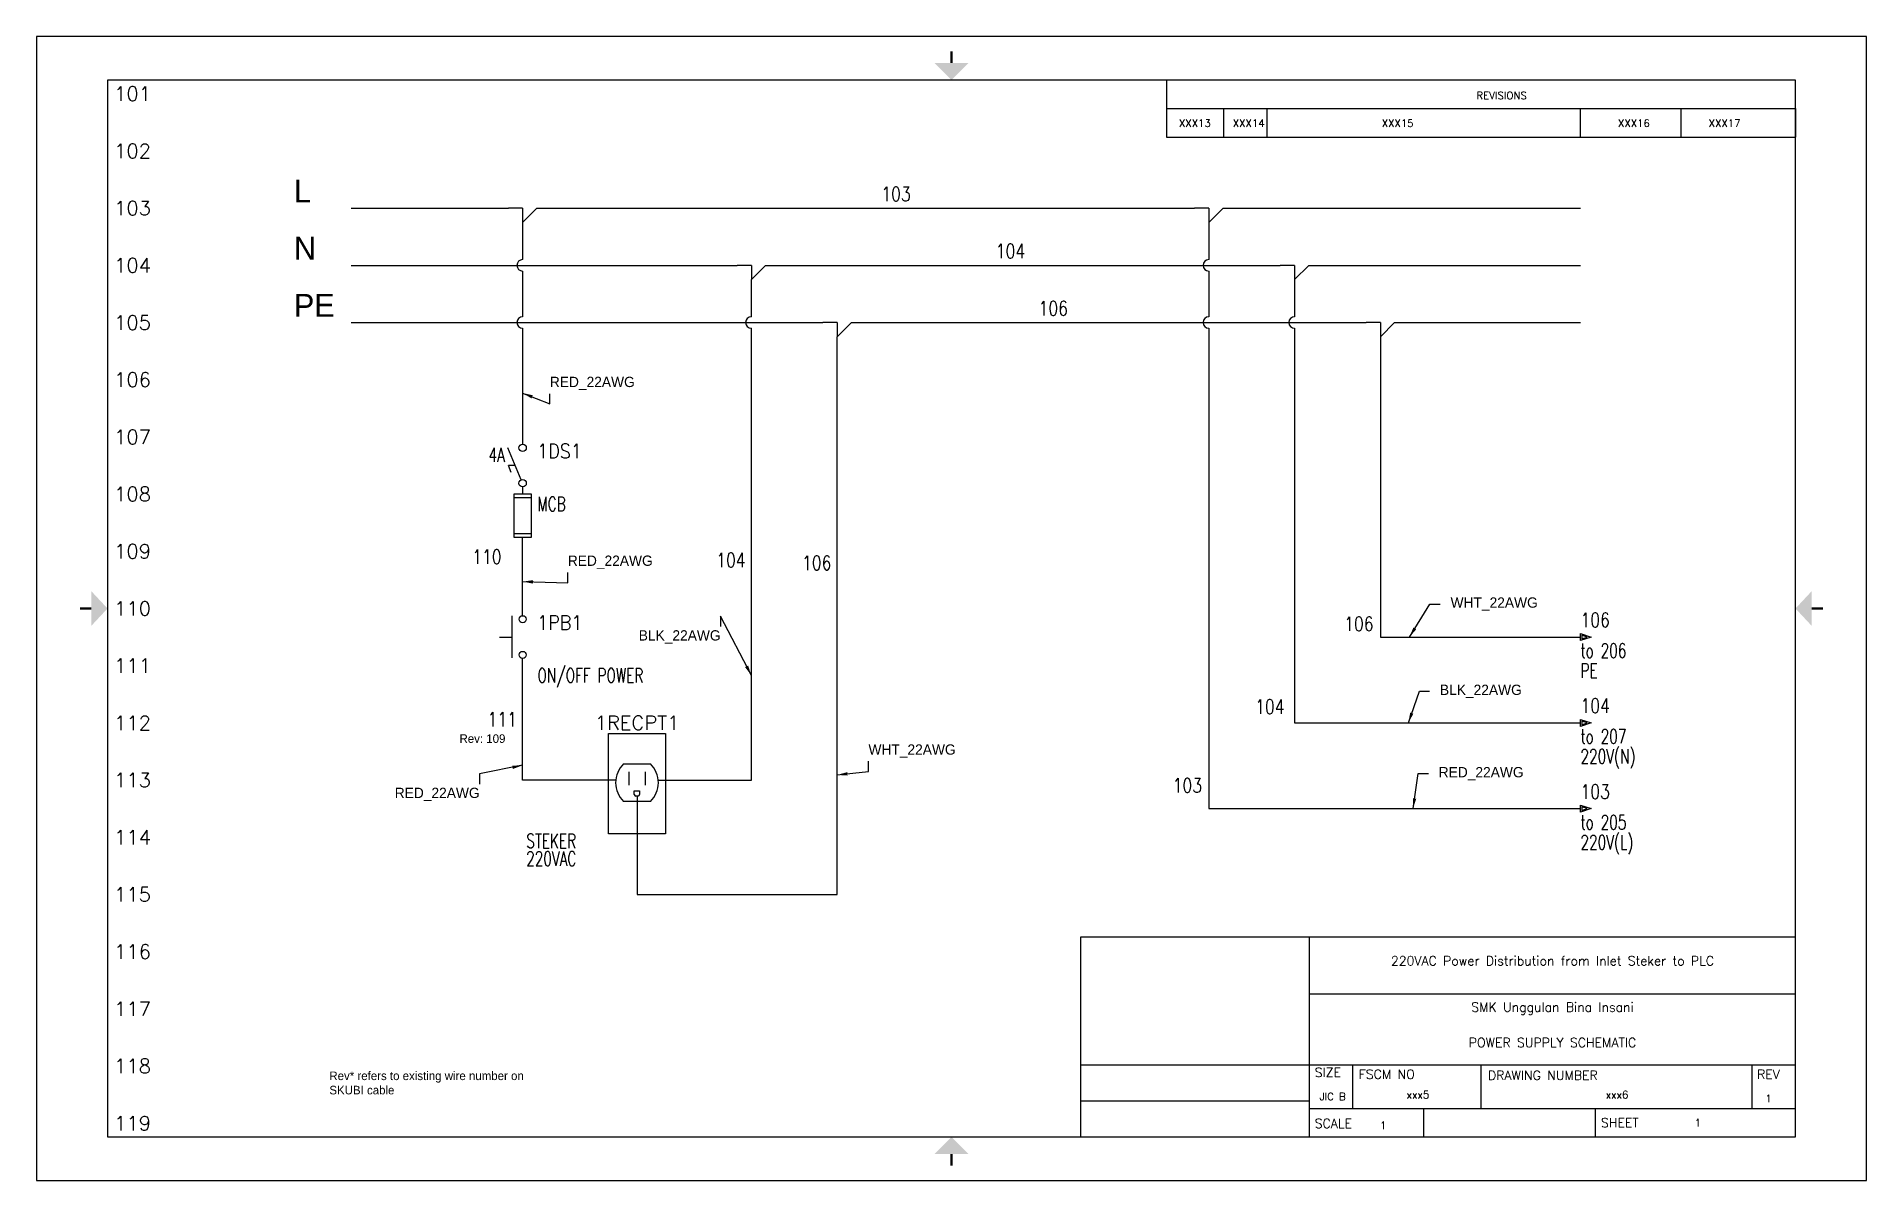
# Model space of a CAD drawing. Extents: x 0 to 16, y 0 to 10.
import ezdxf
from ezdxf.enums import TextEntityAlignment as Align

# ---------------------------------------------------------------- set-up
doc = ezdxf.new("R2010")
doc.units = 0
doc.header["$MEASUREMENT"] = 0
for name, color, linetype in [('BLK_22AWG', 7, 'Continuous'), ('DESC', 1, 'Continuous'), ('MISC', 2, 'Continuous'), ('POS', 3, 'Continuous'), ('RED_22AWG', 7, 'Continuous'), ('SYMS', 7, 'Continuous'), ('TAGS', 51, 'Continuous'), ('TB_LABELS', 1, 'Continuous'), ('Title Block', 7, 'Continuous'), ('Viewport', 7, 'Continuous'), ('WHT_22AWG', 7, 'Continuous'), ('WIRECOPY', 84, 'Continuous'), ('WIRENO', 70, 'Continuous'), ('WIREREF', 61, 'Continuous'), ('XREF', 7, 'Continuous')]:
    doc.layers.add(name, color=color, linetype=linetype)
doc.styles.add('Roman', font='romans')
doc.styles.add('WD', font='romans.shx')
doc.dimstyles.get("Standard").update_dxf_attribs({"dimtxt": 0.18, "dimasz": 0.18, "dimexe": 0.18, "dimexo": 0.0625, "dimgap": 0.09, "dimtad": 0, "dimtih": 1, "dimtoh": 1, "dimdec": 4, "dimzin": 0, "dimdsep": 46, "dimtxsty": 'Standard', "dimcen": 0.09, "dimadec": 0, "dimazin": 0, "dimtfac": 1, "dimtdec": 4, "dimtofl": 0, "dimtmove": 0, "dimatfit": 3, "dimfxl": 1, "dimtolj": 1, "dimtzin": 0, "dimarcsym": 0})

# ---------------------------------------------------------------- blocks, each defined once
blk = doc.blocks.new('ANSI_border_B')
at = {"layer": 'Title Block'}
for p, q in [((0, 10), (0, 0)), ((16, 10), (0, 10)), ((16, 0), (16, 10)), ((0.62, 9.62), (0.62, 0.38)), ((15.38, 9.62), (0.62, 9.62)), ((9.88, 9.62), (9.88, 9.37)), ((15.38, 0.38), (15.38, 9.62)), ((9.88, 9.37), (15.38, 9.37)), ((0.62, 0.38), (15.38, 0.38)), ((0, 0), (16, 0))]:
    blk.add_line(p, q, dxfattribs=at)
at = {"layer": 'Title Block', "const_width": 0.02}
for points in [[(8, 9.87), (8, 9.77)], [(0.38, 5), (0.48, 5)], [(15.62, 5), (15.52, 5)], [(8, 0.13), (8, 0.23)]]:
    blk.add_lwpolyline(points, dxfattribs=at)
at = {"layer": 'Title Block'}
for points in [[(7.85, 9.77), (8.15, 9.77), (8, 9.62)], [(0.48, 4.85), (0.48, 5.15), (0.62, 5)], [(15.52, 4.85), (15.52, 5.15), (15.38, 5)], [(7.85, 0.23), (8.15, 0.23), (8, 0.38)]]:
    blk.add_solid(points, dxfattribs=at)
at = {"layer": 'Title Block', "style": 'Roman'}
blk.add_text('REVISIONS', height=0.065, dxfattribs=at).set_placement((12.5902, 9.4525))
blk = doc.blocks.new('ANSI_REVblock_B')
blk.add_line((0, 0), (0, -0.25))
at = {"layer": 'Title Block'}
for p, q in [((-5.5, 0), (-5.5, -0.25)), ((-5.5, 0), (0, 0)), ((-5, -0.25), (-5, 0)), ((-4.62, -0.25), (-4.62, 0)), ((-1.88, -0.25), (-1.88, 0)), ((-1, -0.25), (-1, 0)), ((-5.5, -0.25), (0, -0.25))]:
    blk.add_line(p, q, dxfattribs=at)
at = {"style": 'WD'}
for tag, p in [('ZONE', (-5.391, -0.16)), ('REV', (-4.92, -0.16)), ('DESCRIPTION', (-3.618, -0.16)), ('DATE', (-1.552, -0.16)), ('APPROVED', (-0.759, -0.16))]:
    blk.add_attdef(tag, p, '', height=0.065, dxfattribs=at)
at = {"style": 'WD', "flags": 1}
blk.add_attdef('WD_TB', (-4.505, -0.154), '', height=0.03, dxfattribs=at)
blk = doc.blocks.new('ANSI_tblock_desc_B')
for p, q in [((0, 0), (0, 1.75)), ((-6.25, 0), (0, 0))]:
    blk.add_line(p, q)
at = {"layer": 'Title Block'}
for p, q in [((-6.25, 0), (-6.25, 1.75)), ((-6.25, 1.75), (0, 1.75)), ((-4.25, 0), (-4.25, 1.75)), ((-4.25, 1.25), (0, 1.25)), ((-6.25, 0.63), (0, 0.63)), ((-3.87, 0.25), (-3.87, 0.63)), ((-2.75, 0.25), (-2.75, 0.63)), ((-0.38, 0.25), (-0.38, 0.63)), ((-6.25, 0.315), (-4.25, 0.315)), ((-4.25, 0.25), (0, 0.25)), ((-3.25, 0), (-3.25, 0.25)), ((-1.75, 0), (-1.75, 0.25))]:
    blk.add_line(p, q, dxfattribs=at)
at = {"color": 0, "style": 'Roman', "flags": 8}
for tag, p in [('FNAME', (-15.442, 4.043)), ('REVDATE', (-15.442, 1.789)), ('USER', (-15.442, -0.38))]:
    blk.add_attdef(tag, p, '', height=0.15, rotation=90, dxfattribs=at)
at = {"style": 'WD'}
for tag, p in [('PROJDESC', (-2.125, 1.5)), ('TITLE1', (-2.125, 1.095)), ('TITLE2', (-2.125, 0.785))]:
    blk.add_attdef(tag, text='', height=0.08, dxfattribs=at).set_placement(p, align=Align.CENTER)
for tag, p in [('SIZE', (-4.162, 0.32)), ('FSCM_NO', (-3.4, 0.337)), ('DWG_NO', (-1.659, 0.337)), ('REV', (-0.265, 0.303)), ('SCALE', (-3.634, 0.069)), ('SHEET', (-0.883, 0.092))]:
    blk.add_attdef(tag, p, '', height=0.065, dxfattribs=at)
at = {"style": 'WD', "flags": 1}
blk.add_attdef('WD_TB', (-5.57, 0.177), '', height=0.086, dxfattribs=at)
at = {"layer": 'TB_LABELS', "style": 'WD'}
for s, p in [('SIZE', (-4.204, 0.604)), ('FSCM NO', (-3.819, 0.588)), ('DRAWING NUMBER', (-2.689, 0.579)), ('REV', (-0.336, 0.588)), ('SHEET', (-1.701, 0.164)), ('SCALE', (-4.204, 0.158))]:
    blk.add_text(s, height=0.08, dxfattribs=at).set_placement(p, align=Align.TOP_LEFT)
blk = doc.blocks.new('WD_MLRH')
at = {"style": 'WD'}
blk.add_attdef('RUNGFIRST', text='', height=0.125, dxfattribs=at).set_placement((-0.25, 0), align=Align.MIDDLE_RIGHT)
at = {"style": 'WD', "flags": 1}
for tag, p in [('RUNGHORV', (-0.25, -0.127)), ('RUNGINC', (-0.25, -0.163)), ('WIREMODE', (-0.25, -0.281)), ('RUNGDIST', (-0.25, -0.2)), ('RUNGCNT', (-0.25, -0.237)), ('WIREFMT', (-0.25, -0.321)), ('WIRE-START', (-0.25, -0.356)), ('WIRE-GSUF', (-0.25, -0.396)), ('PH3SPACE', (-0.25, -0.437))]:
    blk.add_attdef(tag, text='', height=0.025, dxfattribs=at).set_placement(p, align=Align.RIGHT)
blk = doc.blocks.new('VDS11F')
for p, q in [((-0.013, -0.126), (-0.13, 0.156)), ((-0.065, 0), (-0.125, 0)), ((-0.099, -0.062), (-0.125, 0)), ((0.078, -0.25), (-0.078, -0.25)), ((-0.078, -0.25), (-0.078, -0.625)), ((-0.078, -0.281), (0.078, -0.281)), ((0, -0.188), (0, -0.25)), ((0.078, -0.625), (0.078, -0.25)), ((-0.078, -0.594), (0.078, -0.594)), ((-0.078, -0.625), (0.078, -0.625))]:
    blk.add_line(p, q)
for centre in [(0, 0.155), (0, -0.155)]:
    blk.add_circle(centre, 0.0322)
at = {"style": 'WD'}
for tag, p, width in [('INST', (0.127, 0.39), 0.7), ('LOC', (0.127, 0.221), 0.7), ('TAG1', (0.127, 0.064), 0.9), ('XREF', (0.129, -0.09), 0.7), ('DESC1', (0.129, -0.242), 0.7), ('DESC2', (0.129, -0.398), 0.7)]:
    blk.add_attdef(tag, p, '', height=0.125, dxfattribs=dict(at, width=width))
at = {"linetype": 'Continuous', "style": 'WD'}
for tag, height, flags, p in [('TERM01', 0.125, 8, (-0.055, 0.207)), ('MFG', 0.01, 9, (-0.08, -0.088)), ('CAT', 0.01, 9, (-0.08, -0.073))]:
    blk.add_attdef(tag, text='', height=height, dxfattribs=dict(at, flags=flags)).set_placement(p, align=Align.RIGHT)
at = {"color": 7, "style": 'WD', "flags": 1}
for tag, p in [('X2TERM01', (0, 0.188)), ('X8TERM02', (0, -0.625))]:
    blk.add_attdef(tag, p, '', height=0.0125, dxfattribs=at)
at = {"style": 'WD', "width": 0.7}
blk.add_attdef('RATING1', text='', height=0.125, dxfattribs=at).set_placement((-0.156, 0.031), align=Align.RIGHT)
at = {"color": 7, "style": 'WD'}
for tag, p in [('X4LINK', (-0.203, 0)), ('X1LINK', (0, 0))]:
    blk.add_attdef(tag, p, '', height=0.01, dxfattribs=at)
at = {"linetype": 'Continuous', "style": 'WD', "flags": 9}
blk.add_attdef('ASSYCODE', text='', height=0.01, dxfattribs=at).set_placement((-0.095, -0.108), align=Align.CENTER)
at = {"style": 'WD', "flags": 9}
for tag, p in [('CONTACT', (-0.066, -0.131)), ('FAMILY', (-0.08, -0.036))]:
    blk.add_attdef(tag, text='', height=0.01, dxfattribs=at).set_placement(p, align=Align.RIGHT)
at = {"style": 'WD', "width": 0.7}
blk.add_attdef('RATING2', text='', height=0.125, rotation=90, dxfattribs=at).set_placement((0, -0.438), align=Align.MIDDLE)
at = {"linetype": 'Continuous', "style": 'WD', "flags": 8}
blk.add_attdef('TERM02', text='', height=0.125, dxfattribs=at).set_placement((-0.041, -0.651), align=Align.TOP_RIGHT)
blk = doc.blocks.new('HCN1RSGL')
for p, q in [((-0.25, 0.406), (0.25, 0.406)), ((-0.25, -0.469), (-0.25, 0.406)), ((0.25, 0.406), (0.25, -0.469)), ((0.117, 0.14), (-0.117, 0.14)), ((-0.071, 0.071), (-0.071, -0.046)), ((0.07, 0.071), (0.07, -0.046)), ((-0.024, -0.093), (0.023, -0.093)), ((-0.024, -0.125), (-0.024, -0.093)), ((0.008, -0.14), (-0.009, -0.14)), ((0.023, -0.093), (0.023, -0.125)), ((0.117, -0.187), (-0.117, -0.187)), ((0.25, -0.469), (-0.25, -0.469))]:
    blk.add_line(p, q)
for centre, radius, start, end in [((0.039, -0.023), 0.226, 133.6028, 226.3972), ((-0.039, -0.023), 0.226, 313.6028, 46.3972), ((-0.009, -0.125), 0.015, 180, 270), ((0.008, -0.125), 0.015, 270, 0)]:
    blk.add_arc(centre, radius, start, end)
at = {"style": 'WD'}
for tag, width, p in [('INST', 0.7, (0, 1.232)), ('LOC', 0.7, (0, 1.062)), ('DESC1', 0.7, (0, 0.906)), ('DESC2', 0.7, (0, 0.75)), ('RATING1', 0.9, (0, 0.594))]:
    blk.add_attdef(tag, text='', height=0.125, dxfattribs=dict(at, width=width)).set_placement(p, align=Align.CENTER)
blk.add_attdef('TAG1', text='', height=0.125, dxfattribs=at).set_placement((0, 0.438), align=Align.CENTER)
for tag, p, height, flags in [('FAMILY', (0.205, 0.152), 0.01, 9), ('X4TERM01', (-0.188, 0), 0.0125, 1), ('X1TERM02', (0.188, 0), 0.0125, 1), ('X8TERM03', (0, -0.14), 0.0125, 1)]:
    blk.add_attdef(tag, p, '', height=height, dxfattribs=dict(at, flags=flags))
at = {"linetype": 'Continuous', "style": 'WD', "flags": 9}
for tag, p in [('ASSYCODE', (0.23, 0.071)), ('MFG', (0.228, 0.089)), ('CAT', (0.23, 0.108))]:
    blk.add_attdef(tag, text='', height=0.01, dxfattribs=at).set_placement(p, align=Align.CENTER)
at = {"linetype": 'Continuous', "style": 'WD', "flags": 8}
blk.add_attdef('TERM01', text='', height=0.125, dxfattribs=at).set_placement((-0.281, -0.016), align=Align.TOP_RIGHT)
for tag, p in [('TERM02', (0.281, -0.016)), ('TERM03', (0.08, -0.243))]:
    blk.add_attdef(tag, text='', height=0.125, dxfattribs=at).set_placement(p, align=Align.TOP_LEFT)
blk = doc.blocks.new('HT0_184')
for p, q in [((0, 0), (-0.125, 0)), ((0, 0), (0, -0.125)), ((0, -0.125), (0.125, 0))]:
    blk.add_line(p, q)
at = {"style": 'WD', "flags": 1}
for tag, p in [('X4TERM01', (-0.125, 0)), ('X1TERM01', (0.125, 0)), ('X8TERM01', (0, -0.125)), ('WDWSEQ', (0.076, -0.063))]:
    blk.add_attdef(tag, p, '', height=0.02, dxfattribs=at)
blk = doc.blocks.new('WD_WNH')
at = {"linetype": 'Continuous', "style": 'WD', "width": 0.8}
blk.add_attdef('WIRENO', text='', height=0.125, dxfattribs=at).set_placement((0, 0.062), align=Align.CENTER)
at = {"style": 'WD', "flags": 1}
for tag, p in [('W01USER', (0, 0.078)), ('W02USER', (0, 0.07)), ('W03USER', (0, 0.062)), ('W04USER', (0, 0.055)), ('W05USER', (0, 0.047)), ('W06USER', (0, 0.039)), ('W07USER', (0, 0.031)), ('W08USER', (0, 0.023)), ('W09USER', (0, 0.016)), ('W10USER', (0, 0.008))]:
    blk.add_attdef(tag, text='', height=0.005, dxfattribs=at).set_placement(p, align=Align.CENTER)
blk = doc.blocks.new('WD_WNV')
at = {"linetype": 'Continuous', "style": 'WD', "width": 0.8}
blk.add_attdef('WIRENO', text='', height=0.125, dxfattribs=at).set_placement((-0.05, 0), align=Align.MIDDLE_RIGHT)
at = {"style": 'WD', "flags": 1}
for tag, p in [('W01USER', (-0.062, 0.094)), ('W02USER', (-0.062, 0.086)), ('W03USER', (-0.062, 0.078)), ('W04USER', (-0.062, 0.07)), ('W05USER', (-0.062, 0.062)), ('W06USER', (-0.062, 0.055)), ('W07USER', (-0.062, 0.047)), ('W08USER', (-0.062, 0.039)), ('W09USER', (-0.062, 0.031)), ('W10USER', (-0.062, 0.023))]:
    blk.add_attdef(tag, text='', height=0.005, dxfattribs=at).set_placement(p, align=Align.CENTER)
blk = doc.blocks.new('HA1S1')
for points in [[(0, 0), (0, 0.031), (0.094, 0), (0, -0.031), (0, 0)], [(0.011, 0.016), (0.011, -0.016), (0.058, 0), (0.011, 0.016)]]:
    blk.add_lwpolyline(points)
at = {"style": 'WD', "width": 0.8, "flags": 8}
blk.add_attdef('WIRENO', (0, 0.087), '', height=0.125, dxfattribs=at)
at = {"style": 'WD', "flags": 1}
for tag, p in [('SIGCODE', (-0.02, 0.047)), ('X4TERM01', (0, 0))]:
    blk.add_attdef(tag, p, '', height=0.01, dxfattribs=at)
at = {"style": 'WD', "width": 0.7}
for tag, p in [('XREF', (0, -0.181)), ('DESC1', (0, -0.356))]:
    blk.add_attdef(tag, p, '', height=0.125, dxfattribs=at)
blk = doc.blocks.new('VPB11')
for p, q in [((-0.094, 0.185), (-0.094, -0.18)), ((-0.202, 0), (-0.094, 0))]:
    blk.add_line(p, q)
for centre in [(0, 0.156), (0, -0.156)]:
    blk.add_circle(centre, 0.0312)
at = {"style": 'WD'}
for tag, p, width in [('INST', (0.127, 0.39), 0.7), ('LOC', (0.127, 0.221), 0.7), ('TAG1', (0.127, 0.064), 0.9), ('XREF', (0.129, -0.09), 0.7), ('DESC1', (0.129, -0.242), 0.7), ('DESC2', (0.129, -0.398), 0.7)]:
    blk.add_attdef(tag, p, '', height=0.125, dxfattribs=dict(at, width=width))
at = {"linetype": 'Continuous', "style": 'WD'}
for tag, height, flags, p in [('TERM01', 0.125, 8, (-0.055, 0.222)), ('MFG', 0.01, 9, (-0.142, -0.088)), ('CAT', 0.01, 9, (-0.142, -0.073))]:
    blk.add_attdef(tag, text='', height=height, dxfattribs=dict(at, flags=flags)).set_placement(p, align=Align.RIGHT)
at = {"color": 7, "style": 'WD', "flags": 1}
for tag, p in [('X2TERM01', (0, 0.188)), ('X8TERM02', (0, -0.188))]:
    blk.add_attdef(tag, p, '', height=0.0125, dxfattribs=at)
at = {"color": 7, "style": 'WD'}
for tag, p in [('X4LINK', (-0.266, 0)), ('X1LINK', (0, 0))]:
    blk.add_attdef(tag, p, '', height=0.01, dxfattribs=at)
at = {"style": 'WD'}
for tag, flags, p in [('CONTACT', 1, (-0.142, -0.053)), ('FAMILY', 9, (-0.142, -0.036))]:
    blk.add_attdef(tag, text='', height=0.01, dxfattribs=dict(at, flags=flags)).set_placement(p, align=Align.RIGHT)
at = {"linetype": 'Continuous', "style": 'WD', "flags": 9}
blk.add_attdef('ASSYCODE', text='', height=0.01, dxfattribs=at).set_placement((-0.155, -0.106), align=Align.CENTER)
at = {"linetype": 'Continuous', "style": 'WD', "flags": 8}
blk.add_attdef('TERM02', text='', height=0.125, dxfattribs=at).set_placement((-0.041, -0.229), align=Align.TOP_RIGHT)
blk = doc.blocks.new('WD_WCV')
at = {"linetype": 'Continuous', "style": 'WD', "width": 0.8}
blk.add_attdef('WIRECOPY', text='', height=0.125, dxfattribs=at).set_placement((-0.05, 0), align=Align.MIDDLE_RIGHT)

msp = doc.modelspace()

# ---------------------------------------------------------------- linework, layer by layer
at = {"layer": 'BLK_22AWG'}
for p, q in [((2.75, 8), (6.125, 8)), ((6.375, 8), (10.875, 8)), ((11.125, 8), (13.5, 8)), ((6.25, 7.55), (6.25, 7.875)), ((11, 7.875), (11, 7.55)), ((6.25, 3.5), (6.25, 7.45)), ((11, 7.45), (11, 4)), ((11, 4), (13.5, 4)), ((5.438, 3.5), (6.25, 3.5))]:
    msp.add_line(p, q, dxfattribs=at)
for centre in [(6.25, 7.5), (11, 7.5)]:
    msp.add_arc(centre, 0.05, 90, 270, dxfattribs=at)
at = {"layer": 'RED_22AWG'}
for p, q in [((2.75, 8.5), (4.125, 8.5)), ((4.375, 8.5), (10.125, 8.5)), ((10.375, 8.5), (13.5, 8.5)), ((4.25, 8.375), (4.25, 8.05)), ((10.25, 8.375), (10.25, 8.05)), ((4.25, 7.95), (4.25, 7.55)), ((10.25, 7.95), (10.25, 7.55)), ((4.25, 7.45), (4.25, 6.438)), ((10.25, 7.45), (10.25, 3.25)), ((4.25, 4.938), (4.25, 5.625)), ((4.25, 3.5), (4.25, 4.562)), ((5.062, 3.5), (4.25, 3.5)), ((10.25, 3.25), (13.5, 3.25))]:
    msp.add_line(p, q, dxfattribs=at)
for centre in [(4.25, 8), (10.25, 8), (4.25, 7.5), (10.25, 7.5)]:
    msp.add_arc(centre, 0.05, 90, 270, dxfattribs=at)
at = {"layer": 'WHT_22AWG'}
for p, q in [((2.75, 7.5), (6.875, 7.5)), ((7, 2.5), (7, 7.375)), ((7.125, 7.5), (11.625, 7.5)), ((11.75, 7.375), (11.75, 4.75)), ((11.875, 7.5), (13.5, 7.5)), ((11.75, 4.75), (13.5, 4.75)), ((5.25, 3.36), (5.25, 2.5)), ((5.25, 2.5), (6, 2.5)), ((6, 2.5), (7, 2.5))]:
    msp.add_line(p, q, dxfattribs=at)

# ---------------------------------------------------------------- block references
ref = msp.add_blockref('WD_MLRH', (1.25, 9.5))
ref.add_attrib('RUNGFIRST', '101', dxfattribs={"layer": 'MISC', "height": 0.125, "style": 'WD'}).set_placement((1, 9.5), align=Align.MIDDLE_RIGHT)
for name, p, values in [('ANSI_REVblock_B', (15.38, 9.37), {'APPROVED': 'XXX17', 'DATE': 'XXX16', 'DESCRIPTION': 'XXX15', 'REV': 'XXX14', 'ZONE': 'XXX13'}), ('ANSI_tblock_desc_B', (15.38, 0.38), {'SHEET': '1', 'SCALE': '1', 'REV': '1', 'DWG_NO': 'xxx6', 'FSCM_NO': 'xxx5', 'SIZE': 'JIC B', 'TITLE2': 'POWER SUPPLY SCHEMATIC', 'TITLE1': 'SMK Unggulan Bina Insani', 'PROJDESC': '220VAC Power Distribution from Inlet Steker to PLC'})]:
    msp.add_blockref(name, p).add_auto_attribs(values)
at = {"layer": 'BLK_22AWG'}
for p in [(6.25, 8), (11, 8)]:
    msp.add_blockref('HT0_184', p, dxfattribs=at)
at = {"layer": 'RED_22AWG'}
for p in [(4.25, 8.5), (10.25, 8.5)]:
    msp.add_blockref('HT0_184', p, dxfattribs=at)
at = {"layer": 'SYMS'}
ref = msp.add_blockref('VDS11F', (4.25, 6.25), dxfattribs=at)
ref.add_attrib('DESC2', 'MCB', (4.379, 5.852), dxfattribs={"layer": 'DESC', "height": 0.125, "style": 'WD', "width": 0.7})
ref.add_attrib('TAG1', '1DS1', (4.377, 6.314), dxfattribs={"layer": 'TAGS', "height": 0.125, "style": 'WD', "width": 0.9})
ref.add_attrib('RATING1', '4A', dxfattribs={"layer": 'MISC', "height": 0.125, "style": 'WD', "width": 0.7}).set_placement((4.094, 6.281), align=Align.RIGHT)
ref = msp.add_blockref('HA1S1', (13.5, 4.75), dxfattribs=at)
ref.add_attrib('DESC1', 'PE', (13.5, 4.394), dxfattribs={"layer": 'DESC', "height": 0.125, "style": 'WD', "width": 0.7})
ref.add_attrib('WIRENO', '106', (13.5, 4.838), dxfattribs={"layer": 'WIREREF', "height": 0.125, "style": 'WD', "width": 0.8, "flags": 8})
ref.add_attrib('XREF', 'to 206', (13.5, 4.569), dxfattribs={"layer": 'XREF', "height": 0.125, "style": 'WD', "width": 0.7})
ref = msp.add_blockref('VPB11', (4.25, 4.75), dxfattribs=at)
ref.add_attrib('DESC2', 'ON/OFF POWER', (4.379, 4.352), dxfattribs={"layer": 'DESC', "height": 0.125, "style": 'WD', "width": 0.7})
ref.add_attrib('TAG1', '1PB1', (4.377, 4.814), dxfattribs={"layer": 'TAGS', "height": 0.125, "style": 'WD', "width": 0.9})
ref = msp.add_blockref('HA1S1', (13.5, 4), dxfattribs=at)
ref.add_attrib('DESC1', '220V(N)', (13.5, 3.644), dxfattribs={"layer": 'DESC', "height": 0.125, "style": 'WD', "width": 0.7})
ref.add_attrib('WIRENO', '104', (13.5, 4.088), dxfattribs={"layer": 'WIREREF', "height": 0.125, "style": 'WD', "width": 0.8, "flags": 8})
ref.add_attrib('XREF', 'to 207', (13.5, 3.819), dxfattribs={"layer": 'XREF', "height": 0.125, "style": 'WD', "width": 0.7})
ref = msp.add_blockref('HCN1RSGL', (5.25, 3.5), dxfattribs=at)
ref.add_attrib('DESC2', '220VAC', dxfattribs={"layer": 'DESC', "height": 0.125, "style": 'WD', "width": 0.7}).set_placement((4.5, 2.75), align=Align.CENTER)
ref.add_attrib('DESC1', 'STEKER', dxfattribs={"layer": 'DESC', "height": 0.125, "style": 'WD', "width": 0.7}).set_placement((4.5, 2.906), align=Align.CENTER)
ref.add_attrib('TAG1', '1RECPT1', dxfattribs={"layer": 'TAGS', "height": 0.125, "style": 'WD'}).set_placement((5.25, 3.938), align=Align.CENTER)
ref = msp.add_blockref('HA1S1', (13.5, 3.25), dxfattribs=at)
ref.add_attrib('DESC1', '220V(L)', (13.5, 2.894), dxfattribs={"layer": 'DESC', "height": 0.125, "style": 'WD', "width": 0.7})
ref.add_attrib('WIRENO', '103', (13.5, 3.337), dxfattribs={"layer": 'WIREREF', "height": 0.125, "style": 'WD', "width": 0.8, "flags": 8})
ref.add_attrib('XREF', 'to 205', (13.5, 3.069), dxfattribs={"layer": 'XREF', "height": 0.125, "style": 'WD', "width": 0.7})
at = {"layer": 'Viewport'}
msp.add_blockref('ANSI_border_B', (0, 0), dxfattribs=at)
at = {"layer": 'WHT_22AWG'}
for p in [(7, 7.5), (11.75, 7.5)]:
    msp.add_blockref('HT0_184', p, dxfattribs=at)
at = {"layer": 'WIRECOPY'}
ref = msp.add_blockref('WD_WCV', (6.25, 5.423), dxfattribs=at)
ref.add_attrib('WIRECOPY', '104', dxfattribs={"linetype": 'Continuous', "height": 0.125, "style": 'WD', "width": 0.8}).set_placement((6.2, 5.423), align=Align.MIDDLE_RIGHT)
ref = msp.add_blockref('WD_WCV', (7, 5.399), dxfattribs=at)
ref.add_attrib('WIRECOPY', '106', dxfattribs={"linetype": 'Continuous', "height": 0.125, "style": 'WD', "width": 0.8}).set_placement((6.95, 5.399), align=Align.MIDDLE_RIGHT)
ref = msp.add_blockref('WD_WCV', (11.75, 5.489), dxfattribs=at)
ref.add_attrib('WIRECOPY', '106', dxfattribs={"linetype": 'Continuous', "height": 0.125, "style": 'WD', "width": 0.8}).set_placement((11.691, 4.866), align=Align.MIDDLE_RIGHT)
ref = msp.add_blockref('WD_WCV', (11, 5.566), dxfattribs=at)
ref.add_attrib('WIRECOPY', '104', dxfattribs={"linetype": 'Continuous', "height": 0.125, "style": 'WD', "width": 0.8}).set_placement((10.912, 4.142), align=Align.MIDDLE_RIGHT)
ref = msp.add_blockref('WD_WCV', (10.25, 5.547), dxfattribs=at)
ref.add_attrib('WIRECOPY', '103', dxfattribs={"linetype": 'Continuous', "height": 0.125, "style": 'WD', "width": 0.8}).set_placement((10.191, 3.453), align=Align.MIDDLE_RIGHT)
at = {"layer": 'WIRENO'}
ref = msp.add_blockref('WD_WNH', (3.438, 8.5), dxfattribs=at)
ref.add_attrib('WIRENO', '103', dxfattribs={"linetype": 'Continuous', "height": 0.125, "style": 'WD', "width": 0.8}).set_placement((7.515, 8.562), align=Align.CENTER)
ref = msp.add_blockref('WD_WNH', (4.438, 8), dxfattribs=at)
ref.add_attrib('WIRENO', '104', dxfattribs={"linetype": 'Continuous', "height": 0.125, "style": 'WD', "width": 0.8}).set_placement((8.515, 8.062), align=Align.CENTER)
ref = msp.add_blockref('WD_WNH', (4.812, 7.5), dxfattribs=at)
ref.add_attrib('WIRENO', '106', dxfattribs={"linetype": 'Continuous', "height": 0.125, "style": 'WD', "width": 0.8}).set_placement((8.89, 7.562), align=Align.CENTER)
ref = msp.add_blockref('WD_WNV', (4.25, 5.281), dxfattribs=at)
ref.add_attrib('WIRENO', '110', dxfattribs={"linetype": 'Continuous', "height": 0.125, "style": 'WD', "width": 0.8}).set_placement((4.066, 5.452), align=Align.MIDDLE_RIGHT)
ref = msp.add_blockref('WD_WNV', (4.25, 4.031), dxfattribs=at)
ref.add_attrib('WIRENO', '111', dxfattribs={"linetype": 'Continuous', "height": 0.125, "style": 'WD', "width": 0.8}).set_placement((4.2, 4.031), align=Align.MIDDLE_RIGHT)

# ---------------------------------------------------------------- texts
at = {"style": 'WD'}
for s, p in [('102', (1, 9)), ('103', (1, 8.5)), ('104', (1, 8)), ('105', (1, 7.5)), ('106', (1, 7)), ('107', (1, 6.5)), ('108', (1, 6)), ('109', (1, 5.5)), ('110', (1, 5)), ('111', (1, 4.5)), ('112', (1, 4)), ('113', (1, 3.5)), ('114', (1, 3)), ('115', (1, 2.5)), ('116', (1, 2)), ('117', (1, 1.5)), ('118', (1, 1)), ('119', (1, 0.5))]:
    msp.add_text(s, height=0.125, dxfattribs=at).set_placement(p, align=Align.MIDDLE_RIGHT)
at = {"char_height": 0.2, "attachment_point": 1}
for s, width, insert in [('\\pxt0;L', 0.75, (2.25, 8.75)), ('N', 0.5, (2.25, 8.25)), ('PE', 0.5, (2.25, 7.75))]:
    msp.add_mtext_dynamic_manual_height_columns(s, width=width, gutter_width=1, heights=[0], dxfattribs=dict(at, insert=insert))
at = {"layer": 'POS', "char_height": 0.09}
for s, insert, attachment_point in [('RED_22AWG', (4.488, 6.968), 4), ('RED_22AWG', (4.645, 5.405), 4), ('WHT_22AWG', (12.364, 5.039), 4), ('BLK_22AWG', (5.981, 4.752), 6), ('BLK_22AWG', (12.271, 4.276), 4), ('WHT_22AWG', (7.274, 3.754), 4), ('RED_22AWG', (12.26, 3.556), 4), ('RED_22AWG', (3.874, 3.375), 6)]:
    msp.add_mtext(s, dxfattribs=dict(at, insert=insert, attachment_point=attachment_point))
at = {"layer": 'SYMS', "char_height": 0.075, "attachment_point": 1}
for s, insert in [('Rev: 109', (3.698, 3.9)), ('Rev* refers to existing wire number on SKUBI cable', (2.56, 0.952))]:
    msp.add_mtext_dynamic_manual_height_columns(s, width=2.00588, gutter_width=1, heights=[0.274], dxfattribs=dict(at, insert=insert))

# ---------------------------------------------------------------- leaders
at = {"layer": 'SYMS', "annotation_type": 0, "has_hookline": 1, "horizontal_direction": (0, 1, 0)}
for points, hookline_direction, text_width in [([(4.25, 6.884), (4.488, 6.788), (4.488, 6.878)], 0, 0.81), ([(4.25, 5.235), (4.645, 5.225), (4.645, 5.315)], 0, 0.81), ([(6.25, 4.414), (5.981, 4.932), (5.981, 4.842)], 1, 0.81), ([(7, 3.545), (7.274, 3.574), (7.274, 3.664)], 0, 0.84), ([(4.25, 3.629), (3.874, 3.555), (3.874, 3.465)], 1, 0.81)]:
    msp.add_leader(points, dimstyle='Standard', override={"dimtxt": 0.09, "dimasz": 0.09}, dxfattribs=dict(at, hookline_direction=hookline_direction, text_width=text_width))
at = {"layer": 'SYMS', "annotation_type": 0, "has_hookline": 1, "hookline_direction": 0}
for points, text_width in [([(12.004, 4.75), (12.184, 5.039), (12.274, 5.039)], 0.84), ([(11.995, 4), (12.091, 4.276), (12.181, 4.276)], 0.81), ([(12.036, 3.25), (12.08, 3.556), (12.17, 3.556)], 0.81)]:
    msp.add_leader(points, dimstyle='Standard', override={"dimtxt": 0.09, "dimasz": 0.09}, dxfattribs=dict(at, text_width=text_width))

doc.saveas('drawing.dxf')
